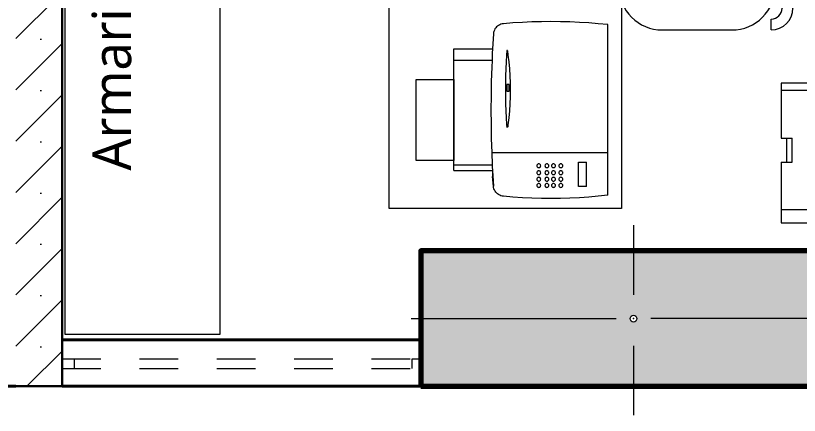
# Model space of a CAD drawing. Header units: millimetres. Extents: x 1 to 121, y 0 to 90.
# Drawn here: x 34.965 to 36.991, y 60.723 to 61.757 of the extents above; entities that cross this region are included whole.
import ezdxf

# ---------------------------------------------------------------- set-up
doc = ezdxf.new("R2010")
doc.units = ezdxf.units.MM
doc.linetypes.add('DASHED2', pattern=[0.375, 0.25, -0.125])
for name, color, linetype, lineweight in [('COLUMNAS 50', 32, 'Continuous', 70), ('Equipamiento SR', 23, 'Continuous', 0), ('GRAFO 4', 7, 'Continuous', 30), ('Hatch', 251, 'Continuous', 0), ('letras sr', 7, 'Continuous', 5), ('muro bajo', 191, 'Continuous', 40), ('TABIQUERIA DE DRYWALL', 221, 'Continuous', 30), ('Vanos', 140, 'Continuous', 5)]:
    doc.layers.add(name, color=color, linetype=linetype, lineweight=lineweight)
doc.styles.add('Generales', font='trebuc.ttf', dxfattribs={"height": 0.1})

# ---------------------------------------------------------------- blocks, each defined once
blk = doc.blocks.new('Columna 1.10 x0.30')
at = {"true_color": 0xc7c8ca}
h = blk.add_hatch(color=9, dxfattribs=at)
h.dxf.hatch_style = 1
h.paths.add_polyline_path([(-234.8493, 113.8066), (-235.9493, 113.8066), (-235.9493, 113.4566), (-234.8493, 113.4566)])
h.paths.add_polyline_path([(-235.3906, 113.6316, -1), (-235.408, 113.6316, -1)], flags=16)
at = {"layer": 'COLUMNAS 50', "color": 1, "linetype": 'Continuous', "lineweight": 5}
for p, q in [((-235.3993, 113.8732), (-235.3993, 113.6932)), ((-235.9743, 113.6316), (-235.4443, 113.6316)), ((-234.8243, 113.6316), (-235.3543, 113.6316)), ((-235.3993, 113.5616), (-235.3993, 113.3816))]:
    blk.add_line(p, q, dxfattribs=at)
at = {"layer": 'COLUMNAS 50', "linetype": 'Continuous'}
blk.add_lwpolyline([(-235.9493, 113.4566), (-234.8493, 113.4566), (-234.8493, 113.8066), (-235.9493, 113.8066)], close=True, dxfattribs=at)
at = {"layer": 'COLUMNAS 50', "color": 1, "linetype": 'Continuous', "lineweight": 5}
blk.add_circle((-235.3993, 113.6316), 0.00871, dxfattribs=at)
blk.add_point((-235.3993, 113.6316), dxfattribs=at)
blk = doc.blocks.new('A$C40A648B8')
at = {"layer": 'Equipamiento SR'}
for p, q in [((0.5861, 0.982), (1.0929, 0.982)), ((0.5661, 0.927), (0.5661, 0.962)), ((1.1129, 0.927), (1.1129, 0.962)), ((0.5529, 0.9517), (0.5661, 0.9517)), ((0.5529, 0.9517), (0.5529, 0.7685)), ((1.1329, 0.927), (0.5529, 0.927)), ((1.1329, 0.927), (1.1329, 0.332)), ((0.5901, 0.902), (0.5901, 0.887)), ((0.6001, 0.912), (1.0979, 0.912)), ((1.1079, 0.902), (1.1079, 0.887)), ((0.5601, 0.6379), (0.5601, 0.887)), ((0.6729, 0.887), (0.5601, 0.887)), ((0.6729, 0.887), (1.1256, 0.887)), ((0.6729, 0.877), (0.9956, 0.877)), ((0.6729, 0.422), (0.6729, 0.877)), ((0.9956, 0.422), (0.9956, 0.877)), ((1.1256, 0.422), (1.1256, 0.887)), ((0.5601, 0.832), (0.6729, 0.832)), ((0.9956, 0.832), (1.1256, 0.832)), ((0.6729, 0.827), (0.8442, 0.8174)), ((1.3129, 0.812), (1.1329, 0.812)), ((1.1729, 0.797), (1.1729, 0.812)), ((1.3129, 0.647), (1.3129, 0.812)), ((0.8385, 0.8092), (0.8409, 0.782)), ((0.8536, 0.8083), (0.8629, 0.702)), ((0.9956, 0.792), (0.8551, 0.792)), ((1.1729, 0.8045), (1.1329, 0.8045)), ((1.1729, 0.797), (1.1329, 0.797)), ((0.3521, 0.787), (0.5529, 0.787)), ((0.6729, 0.782), (0.8409, 0.782)), ((0.6729, 0.772), (0.7779, 0.772)), ((0.7779, 0.772), (0.7829, 0.772)), ((0.7829, 0.772), (0.7829, 0.677)), ((0.9956, 0.785), (1.1256, 0.785)), ((1.1329, 0.777), (1.3129, 0.777)), ((1.2279, 0.767), (1.2279, 0.777)), ((0.5452, 0.7484), (0.5426, 0.7455)), ((0.7779, 0.762), (0.6729, 0.762)), ((0.6829, 0.747), (0.6729, 0.747)), ((0.6829, 0.762), (0.6829, 0.747)), ((0.7779, 0.767), (0.7779, 0.762)), ((0.7779, 0.762), (0.7779, 0.74)), ((1.1329, 0.767), (1.2279, 0.767)), ((1.2279, 0.767), (1.2279, 0.732)), ((0.5349, 0.5385), (0.5349, 0.7254)), ((0.7679, 0.73), (0.6829, 0.73)), ((0.6934, 0.667), (0.6934, 0.73)), ((0.6962, 0.73), (0.6962, 0.667)), ((0.7057, 0.73), (0.7057, 0.667)), ((0.7084, 0.667), (0.7084, 0.73)), ((1.2279, 0.732), (1.1329, 0.732)), ((1.1979, 0.642), (1.1979, 0.732)), ((1.2029, 0.732), (1.2029, 0.642)), ((1.2279, 0.732), (1.2279, 0.497)), ((0.6329, 0.612), (0.6329, 0.707)), ((0.6579, 0.707), (0.6329, 0.707)), ((0.6579, 0.612), (0.6579, 0.707)), ((0.8629, 0.702), (0.9572, 0.6956)), ((0.8715, 0.7014), (0.8715, 0.5325)), ((0.3379, 0.6745), (0.3379, 0.5595)), ((0.3379, 0.6745), (0.4504, 0.6745)), ((0.7729, 0.667), (0.6829, 0.667)), ((0.7506, 0.642), (0.8506, 0.642)), ((0.7506, 0.642), (0.7506, 0.592)), ((0.8556, 0.642), (0.9735, 0.642)), ((1.2829, 0.647), (1.2829, 0.582)), ((1.2979, 0.647), (1.2829, 0.647)), ((1.2979, 0.647), (1.2979, 0.582)), ((1.3129, 0.647), (1.2979, 0.647)), ((0.974, 0.6345), (0.8551, 0.6345)), ((1.2279, 0.622), (1.1329, 0.622)), ((0.3379, 0.617), (0.5079, 0.617)), ((0.6329, 0.612), (0.6579, 0.612)), ((0.974, 0.5994), (0.8551, 0.5994)), ((1.2279, 0.602), (1.1329, 0.602)), ((0.5601, 0.422), (0.5601, 0.586)), ((0.7506, 0.592), (0.8506, 0.592)), ((0.8556, 0.592), (0.9735, 0.592)), ((1.146, 0.497), (1.146, 0.587)), ((1.151, 0.587), (1.151, 0.497)), ((1.2979, 0.582), (1.2829, 0.582)), ((1.3129, 0.582), (1.2979, 0.582)), ((1.3129, 0.432), (1.3129, 0.582)), ((0.3379, 0.5595), (0.4504, 0.5595)), ((0.6329, 0.562), (0.6579, 0.562)), ((0.6329, 0.547), (0.6329, 0.562)), ((0.6381, 0.5545), (0.644, 0.5578)), ((0.6381, 0.5545), (0.644, 0.5511)), ((0.644, 0.5578), (0.644, 0.5555)), ((0.644, 0.5555), (0.6526, 0.5555)), ((0.6526, 0.5555), (0.6526, 0.5535)), ((0.6579, 0.562), (0.6579, 0.547)), ((0.7729, 0.569), (0.6829, 0.569)), ((0.7229, 0.569), (0.7229, 0.506)), ((0.7257, 0.569), (0.7257, 0.506)), ((0.7351, 0.569), (0.7351, 0.506)), ((0.7379, 0.569), (0.7379, 0.506)), ((0.7829, 0.464), (0.7829, 0.559)), ((0.6579, 0.547), (0.6329, 0.547)), ((0.644, 0.5535), (0.6526, 0.5535)), ((0.644, 0.5535), (0.644, 0.5511)), ((0.8629, 0.532), (0.9572, 0.5383)), ((0.5426, 0.5184), (0.5452, 0.5155)), ((0.8629, 0.532), (0.8538, 0.4454)), ((0.5529, 0.4954), (0.5529, 0.332)), ((0.7679, 0.506), (0.6829, 0.506)), ((0.7779, 0.474), (0.7779, 0.496)), ((1.2279, 0.497), (1.1329, 0.497)), ((1.2279, 0.452), (1.2279, 0.497)), ((0.6829, 0.489), (0.6729, 0.489)), ((0.7779, 0.474), (0.6729, 0.474)), ((0.6829, 0.474), (0.6829, 0.489)), ((0.7779, 0.474), (0.7779, 0.469)), ((0.9921, 0.4847), (0.8579, 0.4847)), ((0.6729, 0.464), (0.7779, 0.464)), ((0.6729, 0.454), (0.8547, 0.454)), ((0.7779, 0.464), (0.7829, 0.464)), ((0.9956, 0.452), (1.1256, 0.452)), ((1.1329, 0.462), (1.2279, 0.462)), ((1.1329, 0.452), (1.3129, 0.452)), ((1.2279, 0.452), (1.2279, 0.462)), ((0.5529, 0.447), (0.3521, 0.447)), ((0.6729, 0.427), (0.8444, 0.4365)), ((1.1729, 0.447), (1.1329, 0.447)), ((1.1729, 0.4395), (1.1329, 0.4395)), ((1.1329, 0.432), (1.3129, 0.432)), ((1.1729, 0.432), (1.1729, 0.447)), ((0.5529, 0.407), (1.1329, 0.407)), ((0.5601, 0.422), (0.6729, 0.422)), ((0.5729, 0.407), (0.5729, 0.322)), ((0.6629, 0.407), (0.6629, 0.29)), ((1.1256, 0.422), (0.9956, 0.422)), ((1.0229, 0.407), (1.0229, 0.29)), ((1.0404, 0.3955), (1.0404, 0.3935)), ((1.0404, 0.3955), (1.0554, 0.3955)), ((1.0404, 0.3935), (1.0554, 0.3935)), ((1.0554, 0.3955), (1.0554, 0.3935)), ((1.0604, 0.3955), (1.0754, 0.3955)), ((1.0604, 0.3955), (1.0604, 0.3935)), ((1.0604, 0.3935), (1.0754, 0.3935)), ((1.0754, 0.3955), (1.0754, 0.3935)), ((1.0804, 0.3955), (1.0954, 0.3955)), ((1.0804, 0.3955), (1.0804, 0.3935)), ((1.0804, 0.3935), (1.0954, 0.3935)), ((1.0954, 0.3955), (1.0954, 0.3935)), ((1.1004, 0.3955), (1.1154, 0.3955)), ((1.1004, 0.3955), (1.1004, 0.3935)), ((1.1004, 0.3935), (1.1154, 0.3935)), ((1.1154, 0.3955), (1.1154, 0.3935)), ((0.6989, 0.3741), (0.8189, 0.3741)), ((0.6989, 0.287), (0.6989, 0.3741)), ((0.8189, 0.3741), (0.8189, 0.287)), ((1.0404, 0.3805), (1.0554, 0.3805)), ((1.0404, 0.3805), (1.0404, 0.3785)), ((1.0404, 0.3785), (1.0554, 0.3785)), ((1.0404, 0.3655), (1.0554, 0.3655)), ((1.0404, 0.3655), (1.0404, 0.3635)), ((1.0404, 0.3635), (1.0554, 0.3635)), ((1.0554, 0.3805), (1.0554, 0.3785)), ((1.0554, 0.3655), (1.0554, 0.3635)), ((1.0604, 0.3805), (1.0754, 0.3805)), ((1.0604, 0.3805), (1.0604, 0.3785)), ((1.0604, 0.3785), (1.0754, 0.3785)), ((1.0604, 0.3655), (1.0754, 0.3655)), ((1.0604, 0.3655), (1.0604, 0.3635)), ((1.0604, 0.3635), (1.0754, 0.3635)), ((1.0754, 0.3805), (1.0754, 0.3785)), ((1.0754, 0.3655), (1.0754, 0.3635)), ((1.0804, 0.3805), (1.0954, 0.3805)), ((1.0804, 0.3805), (1.0804, 0.3785)), ((1.0804, 0.3785), (1.0954, 0.3785)), ((1.0804, 0.3655), (1.0954, 0.3655)), ((1.0804, 0.3655), (1.0804, 0.3635)), ((1.0804, 0.3635), (1.0954, 0.3635)), ((1.0954, 0.3805), (1.0954, 0.3785)), ((1.0954, 0.3655), (1.0954, 0.3635)), ((1.1004, 0.3805), (1.1154, 0.3805)), ((1.1004, 0.3805), (1.1004, 0.3785)), ((1.1004, 0.3785), (1.1154, 0.3785)), ((1.1004, 0.3655), (1.1154, 0.3655)), ((1.1004, 0.3655), (1.1004, 0.3635)), ((1.1004, 0.3635), (1.1154, 0.3635)), ((1.1154, 0.3805), (1.1154, 0.3785)), ((1.1154, 0.3655), (1.1154, 0.3635)), ((0.9798, 0.3192), (0.9913, 0.3426)), ((0.982, 0.3293), (0.9901, 0.3458)), ((1.0404, 0.3505), (1.0554, 0.3505)), ((1.0404, 0.3505), (1.0404, 0.3485)), ((1.0404, 0.3485), (1.0554, 0.3485)), ((1.0554, 0.3505), (1.0554, 0.3485)), ((1.0604, 0.3505), (1.0754, 0.3505)), ((1.0604, 0.3505), (1.0604, 0.3485)), ((1.0604, 0.3485), (1.0754, 0.3485)), ((1.0754, 0.3505), (1.0754, 0.3485)), ((1.0804, 0.3505), (1.0954, 0.3505)), ((1.0804, 0.3505), (1.0804, 0.3485)), ((1.0804, 0.3485), (1.0954, 0.3485)), ((1.0954, 0.3505), (1.0954, 0.3485)), ((1.1004, 0.3505), (1.1154, 0.3505)), ((1.1004, 0.3505), (1.1004, 0.3485)), ((1.1004, 0.3485), (1.1154, 0.3485)), ((1.1154, 0.3505), (1.1154, 0.3485)), ((0.5529, 0.332), (0.5629, 0.322)), ((0.6629, 0.322), (0.5629, 0.322)), ((0.9776, 0.317), (0.9822, 0.3263)), ((0.9776, 0.317), (0.9869, 0.3216)), ((0.9798, 0.3192), (1.0032, 0.3307)), ((0.9899, 0.3214), (1.0064, 0.3295)), ((1.1229, 0.322), (1.0229, 0.322)), ((1.0404, 0.3355), (1.0554, 0.3355)), ((1.0404, 0.3355), (1.0404, 0.3335)), ((1.0404, 0.3335), (1.0554, 0.3335)), ((1.0554, 0.3355), (1.0554, 0.3335)), ((1.0604, 0.3355), (1.0754, 0.3355)), ((1.0604, 0.3355), (1.0604, 0.3335)), ((1.0604, 0.3335), (1.0754, 0.3335)), ((1.0754, 0.3355), (1.0754, 0.3335)), ((1.0804, 0.3355), (1.0954, 0.3355)), ((1.0804, 0.3355), (1.0804, 0.3335)), ((1.0804, 0.3335), (1.0954, 0.3335)), ((1.0954, 0.3355), (1.0954, 0.3335)), ((1.1004, 0.3355), (1.1154, 0.3355)), ((1.1004, 0.3355), (1.1004, 0.3335)), ((1.1004, 0.3335), (1.1154, 0.3335)), ((1.1154, 0.3355), (1.1154, 0.3335)), ((1.1329, 0.332), (1.1229, 0.322)), ((0.6989, 0.287), (0.8189, 0.287))]:
    blk.add_line(p, q, dxfattribs=at)
for centre, radius in [((0.6454, 0.6902), 0.00979), ((0.6454, 0.6595), 0.00979), ((0.6454, 0.6287), 0.00979), ((0.8672, 0.3578), 0.006), ((0.8872, 0.3578), 0.006), ((0.9072, 0.3578), 0.006), ((0.9272, 0.3578), 0.006), ((0.8672, 0.3378), 0.006), ((0.8872, 0.3378), 0.006), ((0.9072, 0.3378), 0.006), ((0.8672, 0.3178), 0.006), ((0.8872, 0.3178), 0.006), ((0.9072, 0.3178), 0.006), ((0.8672, 0.2978), 0.006), ((0.8872, 0.2978), 0.006), ((0.9072, 0.2978), 0.006), ((0.9272, 0.2978), 0.006)]:
    blk.add_circle(centre, radius, dxfattribs=at)
for centre, radius, start, end in [((0.5861, 0.962), 0.02, 90, 180), ((1.0929, 0.962), 0.02, 0, 90), ((0.6001, 0.902), 0.01, 90, 180), ((1.0979, 0.902), 0.01, 0, 90), ((0.8286, 0.8083), 0.01, 4.9697, 86.8202), ((0.8437, 0.8075), 0.01, 4.9697, 86.8202), ((0.9299, 0.617), 0.617, 165.447, 194.553), ((0.3521, 0.767), 0.02, 90, 165.447), ((0.5229, 0.7685), 0.03, 318.0128, 0), ((0.7729, 0.767), 0.005, 0, 90), ((0.5649, 0.7254), 0.03, 138.0128, 180), ((0.6829, 0.74), 0.01, 180, 270), ((0.7679, 0.74), 0.01, 270, 0), ((0.7009, 0.7197), 0.00473, 180, 0), ((1.1256, 0.617), 0.2762, 162.0731, 197.9269), ((1.1256, 0.617), 0.2712, 162.0731, 197.9269), ((0.9566, 0.6856), 0.01, 13.1726, 86.155), ((0.6631, 0.617), 0.3114, 346.8274, 13.1726), ((0.4504, 0.617), 0.0575, 270, 90), ((0.6829, 0.677), 0.01, 180, 270), ((0.7729, 0.677), 0.01, 270, 0), ((0.7573, 0.617), 0.0259, 104.8924, 255.1076), ((1.2004, 0.642), 0.0025, 180, 0), ((0.5757, 0.612), 0.0216, 132.4042, 227.5958), ((0.6101, 0.6379), 0.05, 180, 199.5539), ((0.5372, 0.612), 0.0274, 340.4461, 19.5539), ((0.6101, 0.586), 0.05, 160.4461, 180), ((1.1485, 0.587), 0.0025, 0, 180), ((0.6829, 0.559), 0.01, 90, 180), ((0.7729, 0.559), 0.01, 0, 90), ((0.5649, 0.5385), 0.03, 180, 221.9872), ((0.9566, 0.5483), 0.01, 273.845, 346.8274), ((0.5229, 0.4954), 0.03, 0, 41.9872), ((0.7304, 0.5162), 0.00473, 0, 180), ((0.6829, 0.496), 0.01, 90, 180), ((0.7679, 0.496), 0.01, 0, 90), ((1.008, 0.4847), 0.0159, 141.0375, 218.9625), ((0.3521, 0.467), 0.02, 194.553, 270), ((0.6844, 0.404), 0.05, 61.3511, 90), ((0.7254, 0.479), 0.0355, 241.3511, 298.6489), ((0.7664, 0.404), 0.05, 90, 118.6489), ((0.7729, 0.469), 0.005, 270, 0), ((0.8438, 0.4465), 0.01, 273.1798, 353.991), ((0.9798, 0.3192), 0.0285, 21.0621, 68.9264), ((0.9798, 0.3192), 0.026, 26.0945, 63.894), ((0.9724, 0.3118), 0.02, 61.3146, 28.6797), ((0.9724, 0.3118), 0.0175, 56.0112, 33.984), ((0.6729, 0.29), 0.01, 180, 258.2227), ((0.8429, 1.1054), 0.8429, 258.2227, 281.7773), ((1.0129, 0.29), 0.01, 281.7773, 0)]:
    blk.add_arc(centre, radius, start, end, dxfattribs=at)
for centre, ratio in [((0.7879, 0.3906), 0.733333), ((0.8429, 0.3906), 0.733333), ((0.8979, 0.3906), 0.733333), ((0.9969, 0.3906), 0.666667)]:
    blk.add_ellipse(centre, major_axis=(-0.015, 0), ratio=ratio, dxfattribs=at)
blk = doc.blocks.new('A$C7AF91E86')
at = {"layer": 'Equipamiento SR', "linetype": 'ByBlock'}
for p, q in [((0.1125, 0.45), (0.2917, 0.45)), ((0.3937, 0.45), (0.3937, 0.4219)), ((0.4219, 0.3938), (0.4219, 0.0563)), ((0.45, 0.3938), (0.45, 0.0563)), ((0, 0.3375), (0, 0.1125)), ((0.4042, 0.1125), (0.4042, 0.3375)), ((0.3937, 0), (0.3937, 0.0281)), ((0.1125, 0), (0.2917, 0))]:
    blk.add_line(p, q, dxfattribs=at)
for centre, radius, start, end in [((0.1125, 0.3375), 0.1125, 90, 180), ((0.2917, 0.3375), 0.1125, 0, 90), ((0.3937, 0.3938), 0.0562, 0, 90), ((0.3937, 0.3938), 0.0281, 0, 90), ((0.1125, 0.1125), 0.1125, 180, 270), ((0.2917, 0.1125), 0.1125, 270, 0), ((0.3937, 0.0563), 0.0562, 270, 0), ((0.3937, 0.0563), 0.0281, 270, 0)]:
    blk.add_arc(centre, radius, start, end, dxfattribs=at)
blk = doc.blocks.new('A$C102E17E8')
at = {"layer": 'Equipamiento SR'}
for p, q in [((0.2099, 0.4461), (0.2074, 0.4439)), ((0.2126, 0.448), (0.2099, 0.4461)), ((0.2156, 0.4496), (0.2126, 0.448)), ((0.2187, 0.4509), (0.2156, 0.4496)), ((0.2219, 0.4517), (0.2187, 0.4509)), ((0.2252, 0.4522), (0.2219, 0.4517)), ((0.2497, 0.4542), (0.2252, 0.4522)), ((0.2742, 0.4557), (0.2497, 0.4542)), ((0.2987, 0.4568), (0.2742, 0.4557)), ((0.3232, 0.4574), (0.2987, 0.4568)), ((0.3478, 0.4577), (0.3232, 0.4574)), ((0.3723, 0.4574), (0.3478, 0.4577)), ((0.3969, 0.4568), (0.3723, 0.4574)), ((0.4214, 0.4557), (0.3969, 0.4568)), ((0.4459, 0.4542), (0.4214, 0.4557)), ((0.4703, 0.4522), (0.4459, 0.4542)), ((0.4948, 0.4498), (0.4703, 0.4522)), ((0.4948, 0.119), (0.4948, 0.4498)), ((0.1992, 0.426), (0.1984, 0.4131)), ((0.1997, 0.4293), (0.1992, 0.426)), ((0.2005, 0.4325), (0.1997, 0.4293)), ((0.2017, 0.4357), (0.2005, 0.4325)), ((0.2033, 0.4386), (0.2017, 0.4357)), ((0.2052, 0.4413), (0.2033, 0.4386)), ((0.2074, 0.4439), (0.2052, 0.4413)), ((0.1984, 0.4131), (0.197, 0.3873)), ((0.097, 0.3573), (0.097, 0.3873)), ((0.097, 0.3873), (0.197, 0.3873)), ((0.197, 0.3873), (0.1964, 0.3764)), ((0.1964, 0.3764), (0.1956, 0.3573)), ((0.2332, 0.3713), (0.2322, 0.3533)), ((0.234, 0.3825), (0.2332, 0.3713)), ((0.2341, 0.3828), (0.234, 0.3827)), ((0.234, 0.3827), (0.234, 0.3825)), ((0.2342, 0.3829), (0.2341, 0.3828)), ((0.2344, 0.383), (0.2342, 0.3829)), ((0.2345, 0.383), (0.2344, 0.383)), ((0.2346, 0.383), (0.2345, 0.383)), ((0.2348, 0.383), (0.2346, 0.383)), ((0.2349, 0.383), (0.2348, 0.383)), ((0.2351, 0.3829), (0.2349, 0.383)), ((0.2352, 0.3828), (0.2351, 0.3829)), ((0.2353, 0.3827), (0.2352, 0.3828)), ((0.2353, 0.3825), (0.2353, 0.3827)), ((0.2353, 0.3825), (0.2369, 0.3713)), ((0.2369, 0.3713), (0.2389, 0.3534)), ((0.097, 0.3078), (0.097, 0.3573)), ((0.1956, 0.3573), (0.097, 0.3573)), ((0.1956, 0.3573), (0.1949, 0.3396)), ((0.2322, 0.3533), (0.2314, 0.3353)), ((0.2389, 0.3534), (0.2404, 0.3354)), ((0.1949, 0.3396), (0.1938, 0.3029)), ((0.2314, 0.3353), (0.2309, 0.3173)), ((0.2404, 0.3354), (0.2415, 0.3173)), ((0, 0.0988), (0, 0.3078)), ((0, 0.3078), (0.0669, 0.3078)), ((0.0669, 0.3078), (0.097, 0.3078)), ((0.097, 0.3078), (0.097, 0.0988)), ((0.097, 0.0988), (0.097, 0.3078)), ((0.2309, 0.3173), (0.2305, 0.2992)), ((0.2415, 0.3173), (0.2422, 0.2993)), ((0.1938, 0.3029), (0.1932, 0.2661)), ((0.2305, 0.2992), (0.2304, 0.2812)), ((0.2337, 0.2951), (0.2337, 0.2781)), ((0.2397, 0.2951), (0.2337, 0.2951)), ((0.2397, 0.2781), (0.2397, 0.2951)), ((0.2422, 0.2993), (0.2424, 0.2812)), ((0.1932, 0.2661), (0.1929, 0.2293)), ((0.2304, 0.2812), (0.2305, 0.2632)), ((0.2337, 0.2781), (0.2397, 0.2781)), ((0.2424, 0.2812), (0.2422, 0.2632)), ((0.2305, 0.2632), (0.2309, 0.2452)), ((0.2309, 0.2452), (0.2314, 0.2272)), ((0.2415, 0.2451), (0.2404, 0.2271)), ((0.2422, 0.2632), (0.2415, 0.2451)), ((0.1929, 0.2293), (0.1932, 0.1925)), ((0.2314, 0.2272), (0.2322, 0.2092)), ((0.2404, 0.2271), (0.2389, 0.2091)), ((0.2322, 0.2092), (0.2332, 0.1912)), ((0.2389, 0.2091), (0.2369, 0.1911)), ((0.1932, 0.1925), (0.1938, 0.1558)), ((0.2332, 0.1912), (0.2336, 0.1855)), ((0.2336, 0.1852), (0.2336, 0.1855)), ((0.2338, 0.1849), (0.2336, 0.1852)), ((0.234, 0.1846), (0.2338, 0.1849)), ((0.2343, 0.1844), (0.234, 0.1846)), ((0.2346, 0.1843), (0.2343, 0.1844)), ((0.2349, 0.1843), (0.2346, 0.1843)), ((0.2353, 0.1844), (0.2349, 0.1843)), ((0.2356, 0.1845), (0.2353, 0.1844)), ((0.2358, 0.1848), (0.2356, 0.1845)), ((0.236, 0.185), (0.2358, 0.1848)), ((0.2361, 0.1853), (0.236, 0.185)), ((0.2369, 0.1911), (0.2361, 0.1857)), ((0.2361, 0.1857), (0.2361, 0.1853)), ((0.1938, 0.1558), (0.1949, 0.119)), ((0.1949, 0.119), (0.4948, 0.119)), ((0.1949, 0.119), (0.1962, 0.0873)), ((0.4948, 0.0088), (0.4948, 0.119)), ((0.0669, 0.0988), (0, 0.0988)), ((0.097, 0.0988), (0.0669, 0.0988)), ((0.097, 0.0873), (0.097, 0.0988)), ((0.097, 0.0873), (0.1962, 0.0873)), ((0.097, 0.0723), (0.097, 0.0873)), ((0.1962, 0.0873), (0.1964, 0.0823)), ((0.1964, 0.0823), (0.197, 0.0723)), ((0.3117, 0.0862), (0.3115, 0.085)), ((0.3115, 0.085), (0.3117, 0.0837)), ((0.3122, 0.0875), (0.3117, 0.0862)), ((0.3117, 0.0837), (0.3122, 0.0825)), ((0.3129, 0.0885), (0.3122, 0.0875)), ((0.3122, 0.0825), (0.3129, 0.0814)), ((0.314, 0.0893), (0.3129, 0.0885)), ((0.3129, 0.0814), (0.314, 0.0806)), ((0.3152, 0.0898), (0.314, 0.0893)), ((0.3165, 0.09), (0.3152, 0.0898)), ((0.3178, 0.0898), (0.3165, 0.09)), ((0.319, 0.0893), (0.3178, 0.0898)), ((0.32, 0.0885), (0.319, 0.0893)), ((0.319, 0.0806), (0.32, 0.0814)), ((0.3208, 0.0875), (0.32, 0.0885)), ((0.32, 0.0814), (0.3208, 0.0825)), ((0.3213, 0.0862), (0.3208, 0.0875)), ((0.3208, 0.0825), (0.3213, 0.0837)), ((0.3215, 0.085), (0.3213, 0.0862)), ((0.3213, 0.0837), (0.3215, 0.085)), ((0.3327, 0.0862), (0.3325, 0.085)), ((0.3325, 0.085), (0.3327, 0.0837)), ((0.3332, 0.0875), (0.3327, 0.0862)), ((0.3327, 0.0837), (0.3332, 0.0825)), ((0.3339, 0.0885), (0.3332, 0.0875)), ((0.3332, 0.0825), (0.3339, 0.0814)), ((0.335, 0.0893), (0.3339, 0.0885)), ((0.3339, 0.0814), (0.335, 0.0806)), ((0.3362, 0.0898), (0.335, 0.0893)), ((0.3375, 0.09), (0.3362, 0.0898)), ((0.3388, 0.0898), (0.3375, 0.09)), ((0.34, 0.0893), (0.3388, 0.0898)), ((0.341, 0.0885), (0.34, 0.0893)), ((0.34, 0.0806), (0.341, 0.0814)), ((0.3418, 0.0875), (0.341, 0.0885)), ((0.341, 0.0814), (0.3418, 0.0825)), ((0.3423, 0.0862), (0.3418, 0.0875)), ((0.3418, 0.0825), (0.3423, 0.0837)), ((0.3425, 0.085), (0.3423, 0.0862)), ((0.3423, 0.0837), (0.3425, 0.085)), ((0.3497, 0.0862), (0.3495, 0.085)), ((0.3495, 0.085), (0.3497, 0.0837)), ((0.3502, 0.0875), (0.3497, 0.0862)), ((0.3497, 0.0837), (0.3502, 0.0825)), ((0.3509, 0.0885), (0.3502, 0.0875)), ((0.3502, 0.0825), (0.3509, 0.0814)), ((0.352, 0.0893), (0.3509, 0.0885)), ((0.3509, 0.0814), (0.352, 0.0806)), ((0.3532, 0.0898), (0.352, 0.0893)), ((0.3545, 0.09), (0.3532, 0.0898)), ((0.3558, 0.0898), (0.3545, 0.09)), ((0.357, 0.0893), (0.3558, 0.0898)), ((0.358, 0.0885), (0.357, 0.0893)), ((0.357, 0.0806), (0.358, 0.0814)), ((0.3588, 0.0875), (0.358, 0.0885)), ((0.358, 0.0814), (0.3588, 0.0825)), ((0.3593, 0.0862), (0.3588, 0.0875)), ((0.3588, 0.0825), (0.3593, 0.0837)), ((0.3595, 0.085), (0.3593, 0.0862)), ((0.3593, 0.0837), (0.3595, 0.085)), ((0.3687, 0.0862), (0.3685, 0.085)), ((0.3685, 0.085), (0.3687, 0.0837)), ((0.3692, 0.0875), (0.3687, 0.0862)), ((0.3687, 0.0837), (0.3692, 0.0825)), ((0.3699, 0.0885), (0.3692, 0.0875)), ((0.3692, 0.0825), (0.3699, 0.0814)), ((0.371, 0.0893), (0.3699, 0.0885)), ((0.3699, 0.0814), (0.371, 0.0806)), ((0.3722, 0.0898), (0.371, 0.0893)), ((0.3735, 0.09), (0.3722, 0.0898)), ((0.3748, 0.0898), (0.3735, 0.09)), ((0.376, 0.0893), (0.3748, 0.0898)), ((0.377, 0.0885), (0.376, 0.0893)), ((0.376, 0.0806), (0.377, 0.0814)), ((0.3778, 0.0875), (0.377, 0.0885)), ((0.377, 0.0814), (0.3778, 0.0825)), ((0.3783, 0.0862), (0.3778, 0.0875)), ((0.3778, 0.0825), (0.3783, 0.0837)), ((0.3785, 0.085), (0.3783, 0.0862)), ((0.3783, 0.0837), (0.3785, 0.085)), ((0.4191, 0.0942), (0.4401, 0.0942)), ((0.4191, 0.0312), (0.4191, 0.0942)), ((0.4401, 0.0312), (0.4401, 0.0942)), ((0.097, 0.0723), (0.197, 0.0723)), ((0.197, 0.0723), (0.197, 0.0714)), ((0.197, 0.0714), (0.197, 0.0573)), ((0.197, 0.0714), (0.1984, 0.0455)), ((0.3117, 0.0682), (0.3115, 0.067)), ((0.3115, 0.067), (0.3117, 0.0657)), ((0.3122, 0.0695), (0.3117, 0.0682)), ((0.3117, 0.0657), (0.3122, 0.0645)), ((0.3129, 0.0705), (0.3122, 0.0695)), ((0.3122, 0.0645), (0.3129, 0.0634)), ((0.314, 0.0713), (0.3129, 0.0705)), ((0.3129, 0.0634), (0.314, 0.0626)), ((0.314, 0.0806), (0.3152, 0.0801)), ((0.3152, 0.0718), (0.314, 0.0713)), ((0.314, 0.0626), (0.3152, 0.0621)), ((0.3152, 0.0801), (0.3165, 0.08)), ((0.3165, 0.072), (0.3152, 0.0718)), ((0.3152, 0.0621), (0.3165, 0.062)), ((0.3165, 0.08), (0.3178, 0.0801)), ((0.3178, 0.0718), (0.3165, 0.072)), ((0.3165, 0.062), (0.3178, 0.0621)), ((0.3178, 0.0801), (0.319, 0.0806)), ((0.319, 0.0713), (0.3178, 0.0718)), ((0.3178, 0.0621), (0.319, 0.0626)), ((0.32, 0.0705), (0.319, 0.0713)), ((0.319, 0.0626), (0.32, 0.0634)), ((0.3208, 0.0695), (0.32, 0.0705)), ((0.32, 0.0634), (0.3208, 0.0645)), ((0.3213, 0.0682), (0.3208, 0.0695)), ((0.3208, 0.0645), (0.3213, 0.0657)), ((0.3215, 0.067), (0.3213, 0.0682)), ((0.3213, 0.0657), (0.3215, 0.067)), ((0.3327, 0.0682), (0.3325, 0.067)), ((0.3325, 0.067), (0.3327, 0.0657)), ((0.3332, 0.0695), (0.3327, 0.0682)), ((0.3327, 0.0657), (0.3332, 0.0645)), ((0.3339, 0.0705), (0.3332, 0.0695)), ((0.3332, 0.0645), (0.3339, 0.0634)), ((0.335, 0.0713), (0.3339, 0.0705)), ((0.3339, 0.0634), (0.335, 0.0626)), ((0.335, 0.0806), (0.3362, 0.0801)), ((0.3362, 0.0718), (0.335, 0.0713)), ((0.335, 0.0626), (0.3362, 0.0621)), ((0.3362, 0.0801), (0.3375, 0.08)), ((0.3375, 0.072), (0.3362, 0.0718)), ((0.3362, 0.0621), (0.3375, 0.062)), ((0.3375, 0.08), (0.3388, 0.0801)), ((0.3388, 0.0718), (0.3375, 0.072)), ((0.3375, 0.062), (0.3388, 0.0621)), ((0.3388, 0.0801), (0.34, 0.0806)), ((0.34, 0.0713), (0.3388, 0.0718)), ((0.3388, 0.0621), (0.34, 0.0626)), ((0.341, 0.0705), (0.34, 0.0713)), ((0.34, 0.0626), (0.341, 0.0634)), ((0.3418, 0.0695), (0.341, 0.0705)), ((0.341, 0.0634), (0.3418, 0.0645)), ((0.3423, 0.0682), (0.3418, 0.0695)), ((0.3418, 0.0645), (0.3423, 0.0657)), ((0.3425, 0.067), (0.3423, 0.0682)), ((0.3423, 0.0657), (0.3425, 0.067)), ((0.3497, 0.0682), (0.3495, 0.067)), ((0.3495, 0.067), (0.3497, 0.0657)), ((0.3502, 0.0695), (0.3497, 0.0682)), ((0.3497, 0.0657), (0.3502, 0.0645)), ((0.3509, 0.0705), (0.3502, 0.0695)), ((0.3502, 0.0645), (0.3509, 0.0634)), ((0.352, 0.0713), (0.3509, 0.0705)), ((0.3509, 0.0634), (0.352, 0.0626)), ((0.352, 0.0806), (0.3532, 0.0801)), ((0.3532, 0.0718), (0.352, 0.0713)), ((0.352, 0.0626), (0.3532, 0.0621)), ((0.3532, 0.0801), (0.3545, 0.08)), ((0.3545, 0.072), (0.3532, 0.0718)), ((0.3532, 0.0621), (0.3545, 0.062)), ((0.3545, 0.08), (0.3558, 0.0801)), ((0.3558, 0.0718), (0.3545, 0.072)), ((0.3545, 0.062), (0.3558, 0.0621)), ((0.3558, 0.0801), (0.357, 0.0806)), ((0.357, 0.0713), (0.3558, 0.0718)), ((0.3558, 0.0621), (0.357, 0.0626)), ((0.358, 0.0705), (0.357, 0.0713)), ((0.357, 0.0626), (0.358, 0.0634)), ((0.3588, 0.0695), (0.358, 0.0705)), ((0.358, 0.0634), (0.3588, 0.0645)), ((0.3593, 0.0682), (0.3588, 0.0695)), ((0.3588, 0.0645), (0.3593, 0.0657)), ((0.3595, 0.067), (0.3593, 0.0682)), ((0.3593, 0.0657), (0.3595, 0.067)), ((0.3687, 0.0682), (0.3685, 0.067)), ((0.3685, 0.067), (0.3687, 0.0657)), ((0.3692, 0.0695), (0.3687, 0.0682)), ((0.3687, 0.0657), (0.3692, 0.0645)), ((0.3699, 0.0705), (0.3692, 0.0695)), ((0.3692, 0.0645), (0.3699, 0.0634)), ((0.371, 0.0713), (0.3699, 0.0705)), ((0.3699, 0.0634), (0.371, 0.0626)), ((0.371, 0.0806), (0.3722, 0.0801)), ((0.3722, 0.0718), (0.371, 0.0713)), ((0.371, 0.0626), (0.3722, 0.0621)), ((0.3722, 0.0801), (0.3735, 0.08)), ((0.3735, 0.072), (0.3722, 0.0718)), ((0.3722, 0.0621), (0.3735, 0.062)), ((0.3735, 0.08), (0.3748, 0.0801)), ((0.3748, 0.0718), (0.3735, 0.072)), ((0.3735, 0.062), (0.3748, 0.0621)), ((0.3748, 0.0801), (0.376, 0.0806)), ((0.376, 0.0713), (0.3748, 0.0718)), ((0.3748, 0.0621), (0.376, 0.0626)), ((0.377, 0.0705), (0.376, 0.0713)), ((0.376, 0.0626), (0.377, 0.0634)), ((0.3778, 0.0695), (0.377, 0.0705)), ((0.377, 0.0634), (0.3778, 0.0645)), ((0.3783, 0.0682), (0.3778, 0.0695)), ((0.3778, 0.0645), (0.3783, 0.0657)), ((0.3785, 0.067), (0.3783, 0.0682)), ((0.3783, 0.0657), (0.3785, 0.067)), ((0.1993, 0.0318), (0.197, 0.0573)), ((0.1984, 0.0455), (0.1993, 0.0318)), ((0.3117, 0.0512), (0.3115, 0.05)), ((0.3115, 0.05), (0.3117, 0.0487)), ((0.3122, 0.0525), (0.3117, 0.0512)), ((0.3117, 0.0487), (0.3122, 0.0475)), ((0.3129, 0.0535), (0.3122, 0.0525)), ((0.3122, 0.0475), (0.3129, 0.0464)), ((0.314, 0.0543), (0.3129, 0.0535)), ((0.3129, 0.0464), (0.314, 0.0456)), ((0.3152, 0.0548), (0.314, 0.0543)), ((0.314, 0.0456), (0.3152, 0.0451)), ((0.3165, 0.055), (0.3152, 0.0548)), ((0.3152, 0.0451), (0.3165, 0.045)), ((0.3178, 0.0548), (0.3165, 0.055)), ((0.3165, 0.045), (0.3178, 0.0451)), ((0.319, 0.0543), (0.3178, 0.0548)), ((0.3178, 0.0451), (0.319, 0.0456)), ((0.32, 0.0535), (0.319, 0.0543)), ((0.319, 0.0456), (0.32, 0.0464)), ((0.3208, 0.0525), (0.32, 0.0535)), ((0.32, 0.0464), (0.3208, 0.0475)), ((0.3213, 0.0512), (0.3208, 0.0525)), ((0.3208, 0.0475), (0.3213, 0.0487)), ((0.3215, 0.05), (0.3213, 0.0512)), ((0.3213, 0.0487), (0.3215, 0.05)), ((0.3327, 0.0512), (0.3325, 0.05)), ((0.3325, 0.05), (0.3327, 0.0487)), ((0.3332, 0.0525), (0.3327, 0.0512)), ((0.3327, 0.0487), (0.3332, 0.0475)), ((0.3339, 0.0535), (0.3332, 0.0525)), ((0.3332, 0.0475), (0.3339, 0.0464)), ((0.335, 0.0543), (0.3339, 0.0535)), ((0.3339, 0.0464), (0.335, 0.0456)), ((0.3362, 0.0548), (0.335, 0.0543)), ((0.335, 0.0456), (0.3362, 0.0451)), ((0.3375, 0.055), (0.3362, 0.0548)), ((0.3362, 0.0451), (0.3375, 0.045)), ((0.3388, 0.0548), (0.3375, 0.055)), ((0.3375, 0.045), (0.3388, 0.0451)), ((0.34, 0.0543), (0.3388, 0.0548)), ((0.3388, 0.0451), (0.34, 0.0456)), ((0.341, 0.0535), (0.34, 0.0543)), ((0.34, 0.0456), (0.341, 0.0464)), ((0.3418, 0.0525), (0.341, 0.0535)), ((0.341, 0.0464), (0.3418, 0.0475)), ((0.3423, 0.0512), (0.3418, 0.0525)), ((0.3418, 0.0475), (0.3423, 0.0487)), ((0.3425, 0.05), (0.3423, 0.0512)), ((0.3423, 0.0487), (0.3425, 0.05)), ((0.3497, 0.0512), (0.3495, 0.05)), ((0.3495, 0.05), (0.3497, 0.0487)), ((0.3502, 0.0525), (0.3497, 0.0512)), ((0.3497, 0.0487), (0.3502, 0.0475)), ((0.3509, 0.0535), (0.3502, 0.0525)), ((0.3502, 0.0475), (0.3509, 0.0464)), ((0.352, 0.0543), (0.3509, 0.0535)), ((0.3509, 0.0464), (0.352, 0.0456)), ((0.3532, 0.0548), (0.352, 0.0543)), ((0.352, 0.0456), (0.3532, 0.0451)), ((0.3545, 0.055), (0.3532, 0.0548)), ((0.3532, 0.0451), (0.3545, 0.045)), ((0.3558, 0.0548), (0.3545, 0.055)), ((0.3545, 0.045), (0.3558, 0.0451)), ((0.357, 0.0543), (0.3558, 0.0548)), ((0.3558, 0.0451), (0.357, 0.0456)), ((0.358, 0.0535), (0.357, 0.0543)), ((0.357, 0.0456), (0.358, 0.0464)), ((0.3588, 0.0525), (0.358, 0.0535)), ((0.358, 0.0464), (0.3588, 0.0475)), ((0.3593, 0.0512), (0.3588, 0.0525)), ((0.3588, 0.0475), (0.3593, 0.0487)), ((0.3595, 0.05), (0.3593, 0.0512)), ((0.3593, 0.0487), (0.3595, 0.05)), ((0.3687, 0.0512), (0.3685, 0.05)), ((0.3685, 0.05), (0.3687, 0.0487)), ((0.3692, 0.0525), (0.3687, 0.0512)), ((0.3687, 0.0487), (0.3692, 0.0475)), ((0.3699, 0.0535), (0.3692, 0.0525)), ((0.3692, 0.0475), (0.3699, 0.0464)), ((0.371, 0.0543), (0.3699, 0.0535)), ((0.3699, 0.0464), (0.371, 0.0456)), ((0.3722, 0.0548), (0.371, 0.0543)), ((0.371, 0.0456), (0.3722, 0.0451)), ((0.3735, 0.055), (0.3722, 0.0548)), ((0.3722, 0.0451), (0.3735, 0.045)), ((0.3748, 0.0548), (0.3735, 0.055)), ((0.3735, 0.045), (0.3748, 0.0451)), ((0.376, 0.0543), (0.3748, 0.0548)), ((0.3748, 0.0451), (0.376, 0.0456)), ((0.377, 0.0535), (0.376, 0.0543)), ((0.376, 0.0456), (0.377, 0.0464)), ((0.3778, 0.0525), (0.377, 0.0535)), ((0.377, 0.0464), (0.3778, 0.0475)), ((0.3783, 0.0512), (0.3778, 0.0525)), ((0.3778, 0.0475), (0.3783, 0.0487)), ((0.3785, 0.05), (0.3783, 0.0512)), ((0.3783, 0.0487), (0.3785, 0.05)), ((0.1998, 0.0286), (0.1993, 0.0318)), ((0.2007, 0.0254), (0.1998, 0.0286)), ((0.202, 0.0224), (0.2007, 0.0254)), ((0.2036, 0.0195), (0.202, 0.0224)), ((0.3117, 0.0352), (0.3115, 0.034)), ((0.3115, 0.034), (0.3117, 0.0327)), ((0.3122, 0.0365), (0.3117, 0.0352)), ((0.3117, 0.0327), (0.3122, 0.0315)), ((0.3129, 0.0375), (0.3122, 0.0365)), ((0.3122, 0.0315), (0.3129, 0.0304)), ((0.314, 0.0383), (0.3129, 0.0375)), ((0.3129, 0.0304), (0.314, 0.0296)), ((0.3152, 0.0388), (0.314, 0.0383)), ((0.314, 0.0296), (0.3152, 0.0291)), ((0.3165, 0.039), (0.3152, 0.0388)), ((0.3152, 0.0291), (0.3165, 0.029)), ((0.3178, 0.0388), (0.3165, 0.039)), ((0.3165, 0.029), (0.3178, 0.0291)), ((0.319, 0.0383), (0.3178, 0.0388)), ((0.3178, 0.0291), (0.319, 0.0296)), ((0.32, 0.0375), (0.319, 0.0383)), ((0.319, 0.0296), (0.32, 0.0304)), ((0.3208, 0.0365), (0.32, 0.0375)), ((0.32, 0.0304), (0.3208, 0.0315)), ((0.3213, 0.0352), (0.3208, 0.0365)), ((0.3208, 0.0315), (0.3213, 0.0327)), ((0.3215, 0.034), (0.3213, 0.0352)), ((0.3213, 0.0327), (0.3215, 0.034)), ((0.3327, 0.0352), (0.3325, 0.034)), ((0.3325, 0.034), (0.3327, 0.0327)), ((0.3332, 0.0365), (0.3327, 0.0352)), ((0.3327, 0.0327), (0.3332, 0.0315)), ((0.3339, 0.0375), (0.3332, 0.0365)), ((0.3332, 0.0315), (0.3339, 0.0304)), ((0.335, 0.0383), (0.3339, 0.0375)), ((0.3339, 0.0304), (0.335, 0.0296)), ((0.3362, 0.0388), (0.335, 0.0383)), ((0.335, 0.0296), (0.3362, 0.0291)), ((0.3375, 0.039), (0.3362, 0.0388)), ((0.3362, 0.0291), (0.3375, 0.029)), ((0.3388, 0.0388), (0.3375, 0.039)), ((0.3375, 0.029), (0.3388, 0.0291)), ((0.34, 0.0383), (0.3388, 0.0388)), ((0.3388, 0.0291), (0.34, 0.0296)), ((0.341, 0.0375), (0.34, 0.0383)), ((0.34, 0.0296), (0.341, 0.0304)), ((0.3418, 0.0365), (0.341, 0.0375)), ((0.341, 0.0304), (0.3418, 0.0315)), ((0.3423, 0.0352), (0.3418, 0.0365)), ((0.3418, 0.0315), (0.3423, 0.0327)), ((0.3425, 0.034), (0.3423, 0.0352)), ((0.3423, 0.0327), (0.3425, 0.034)), ((0.3497, 0.0352), (0.3495, 0.034)), ((0.3495, 0.034), (0.3497, 0.0327)), ((0.3502, 0.0365), (0.3497, 0.0352)), ((0.3497, 0.0327), (0.3502, 0.0315)), ((0.3509, 0.0375), (0.3502, 0.0365)), ((0.3502, 0.0315), (0.3509, 0.0304)), ((0.352, 0.0383), (0.3509, 0.0375)), ((0.3509, 0.0304), (0.352, 0.0296)), ((0.3532, 0.0388), (0.352, 0.0383)), ((0.352, 0.0296), (0.3532, 0.0291)), ((0.3545, 0.039), (0.3532, 0.0388)), ((0.3532, 0.0291), (0.3545, 0.029)), ((0.3558, 0.0388), (0.3545, 0.039)), ((0.3545, 0.029), (0.3558, 0.0291)), ((0.357, 0.0383), (0.3558, 0.0388)), ((0.3558, 0.0291), (0.357, 0.0296)), ((0.358, 0.0375), (0.357, 0.0383)), ((0.357, 0.0296), (0.358, 0.0304)), ((0.3588, 0.0365), (0.358, 0.0375)), ((0.358, 0.0304), (0.3588, 0.0315)), ((0.3593, 0.0352), (0.3588, 0.0365)), ((0.3588, 0.0315), (0.3593, 0.0327)), ((0.3595, 0.034), (0.3593, 0.0352)), ((0.3593, 0.0327), (0.3595, 0.034)), ((0.3687, 0.0352), (0.3685, 0.034)), ((0.3685, 0.034), (0.3687, 0.0327)), ((0.3692, 0.0365), (0.3687, 0.0352)), ((0.3687, 0.0327), (0.3692, 0.0315)), ((0.3699, 0.0375), (0.3692, 0.0365)), ((0.3692, 0.0315), (0.3699, 0.0304)), ((0.371, 0.0383), (0.3699, 0.0375)), ((0.3699, 0.0304), (0.371, 0.0296)), ((0.3722, 0.0388), (0.371, 0.0383)), ((0.371, 0.0296), (0.3722, 0.0291)), ((0.3735, 0.039), (0.3722, 0.0388)), ((0.3722, 0.0291), (0.3735, 0.029)), ((0.3748, 0.0388), (0.3735, 0.039)), ((0.3735, 0.029), (0.3748, 0.0291)), ((0.376, 0.0383), (0.3748, 0.0388)), ((0.3748, 0.0291), (0.376, 0.0296)), ((0.377, 0.0375), (0.376, 0.0383)), ((0.376, 0.0296), (0.377, 0.0304)), ((0.3778, 0.0365), (0.377, 0.0375)), ((0.377, 0.0304), (0.3778, 0.0315)), ((0.3783, 0.0352), (0.3778, 0.0365)), ((0.3778, 0.0315), (0.3783, 0.0327)), ((0.3785, 0.034), (0.3783, 0.0352)), ((0.3783, 0.0327), (0.3785, 0.034)), ((0.4401, 0.0312), (0.4191, 0.0312)), ((0.2055, 0.0168), (0.2036, 0.0195)), ((0.2077, 0.0144), (0.2055, 0.0168)), ((0.2101, 0.0122), (0.2077, 0.0144)), ((0.2128, 0.0103), (0.2101, 0.0122)), ((0.2157, 0.0088), (0.2128, 0.0103)), ((0.2188, 0.0075), (0.2157, 0.0088)), ((0.2219, 0.0066), (0.2188, 0.0075)), ((0.2252, 0.0061), (0.2219, 0.0066)), ((0.2496, 0.0039), (0.2252, 0.0061)), ((0.2741, 0.0022), (0.2496, 0.0039)), ((0.2987, 0.001), (0.2741, 0.0022)), ((0.3232, 0.0002), (0.2987, 0.001)), ((0.3478, 0), (0.3232, 0.0002)), ((0.3723, 0.0002), (0.3478, 0)), ((0.3969, 0.001), (0.3723, 0.0002)), ((0.4214, 0.0022), (0.3969, 0.001)), ((0.4459, 0.0039), (0.4214, 0.0022)), ((0.4704, 0.0061), (0.4459, 0.0039)), ((0.4948, 0.0088), (0.4704, 0.0061))]:
    blk.add_line(p, q, dxfattribs=at)

msp = doc.modelspace()

# ---------------------------------------------------------------- hatches: boundary and pattern name
at = {"layer": 'Hatch'}
h = msp.add_hatch(dxfattribs=at)
h.set_pattern_fill('SACNCR', color=256)
h.set_pattern_definition([(45, (-135.73643, 137.33433), (-0.06629126, 0.06629126), []), (45, (-135.67014, 137.33433), (-0.06629126, 0.06629126), [0, -0.09375])])
h.paths.add_polyline_path([(35.0852, 62.6735), (34.9652, 62.6735), (34.9652, 60.7985), (35.0852, 60.7985)])

# ---------------------------------------------------------------- linework, layer by layer
at = {"layer": 'Equipamiento SR'}
for points in [[(35.9308, 61.2585), (35.9308, 62.7585), (36.5308, 62.7585), (36.5308, 61.2585), (35.9308, 61.2585)], [(35.0927, 60.9325), (35.0927, 62.1325), (35.4927, 62.1325), (35.4927, 60.9325), (35.0927, 60.9325)]]:
    msp.add_lwpolyline(points, dxfattribs=at)
at = {"layer": 'GRAFO 4', "linetype": 'Continuous'}
msp.add_lwpolyline([(36.0152, 61.0984), (36.0152, 61.0985)], dxfattribs=at)
at = {"layer": 'muro bajo', "linetype": 'Continuous'}
for p, q in [((36.012, 60.9185), (35.0852, 60.9185)), ((34.9652, 60.7985), (32.362, 60.7985)), ((36.0152, 60.7985), (35.0852, 60.7985))]:
    msp.add_line(p, q, dxfattribs=at)
at = {"layer": 'TABIQUERIA DE DRYWALL'}
msp.add_line((34.9652, 60.7985), (35.0852, 60.7985), dxfattribs=at)
msp.add_lwpolyline([(35.0852, 60.7985), (35.0852, 62.6735)], dxfattribs=at)
at = {"layer": 'Vanos', "color": 7, "linetype": 'DASHED2', "ltscale": 0.3}
for p, q in [((35.0852, 60.8693), (36.012, 60.8693)), ((35.0852, 60.8443), (36.012, 60.8443))]:
    msp.add_line(p, q, dxfattribs=at)
at = {"layer": 'Vanos', "color": 7, "linetype": 'Continuous'}
for p, q in [((35.1175, 60.8443), (35.1175, 60.8693)), ((35.9902, 60.8443), (35.9902, 60.8693)), ((35.9902, 60.8693), (36.012, 60.8693))]:
    msp.add_line(p, q, dxfattribs=at)

# ---------------------------------------------------------------- block references
at = {"layer": 'COLUMNAS 50'}
msp.add_blockref('Columna 1.10 x0.30', (271.9614, -52.6581), dxfattribs=at)
at = {"layer": 'Equipamiento SR'}
for name, p in [('A$C7AF91E86', (36.5242, 61.72)), ('A$C102E17E8', (36.0007, 61.284))]:
    msp.add_blockref(name, p, dxfattribs=at)
at = {"layer": 'Equipamiento SR', "xscale": 0.95, "yscale": 0.95, "zscale": 0.95, "rotation": 180}
msp.add_blockref('A$C40A648B8', (38.1912, 61.9929), dxfattribs=at)

# ---------------------------------------------------------------- texts
at = {"layer": 'letras sr', "insert": (35.1636, 61.8544), "char_height": 0.1, "attachment_point": 3, "rotation": 90, "style": 'Generales'}
msp.add_mtext_dynamic_manual_height_columns('Armario ', width=0.115, gutter_width=1, heights=[0.1165], dxfattribs=at)

doc.saveas('drawing.dxf')
